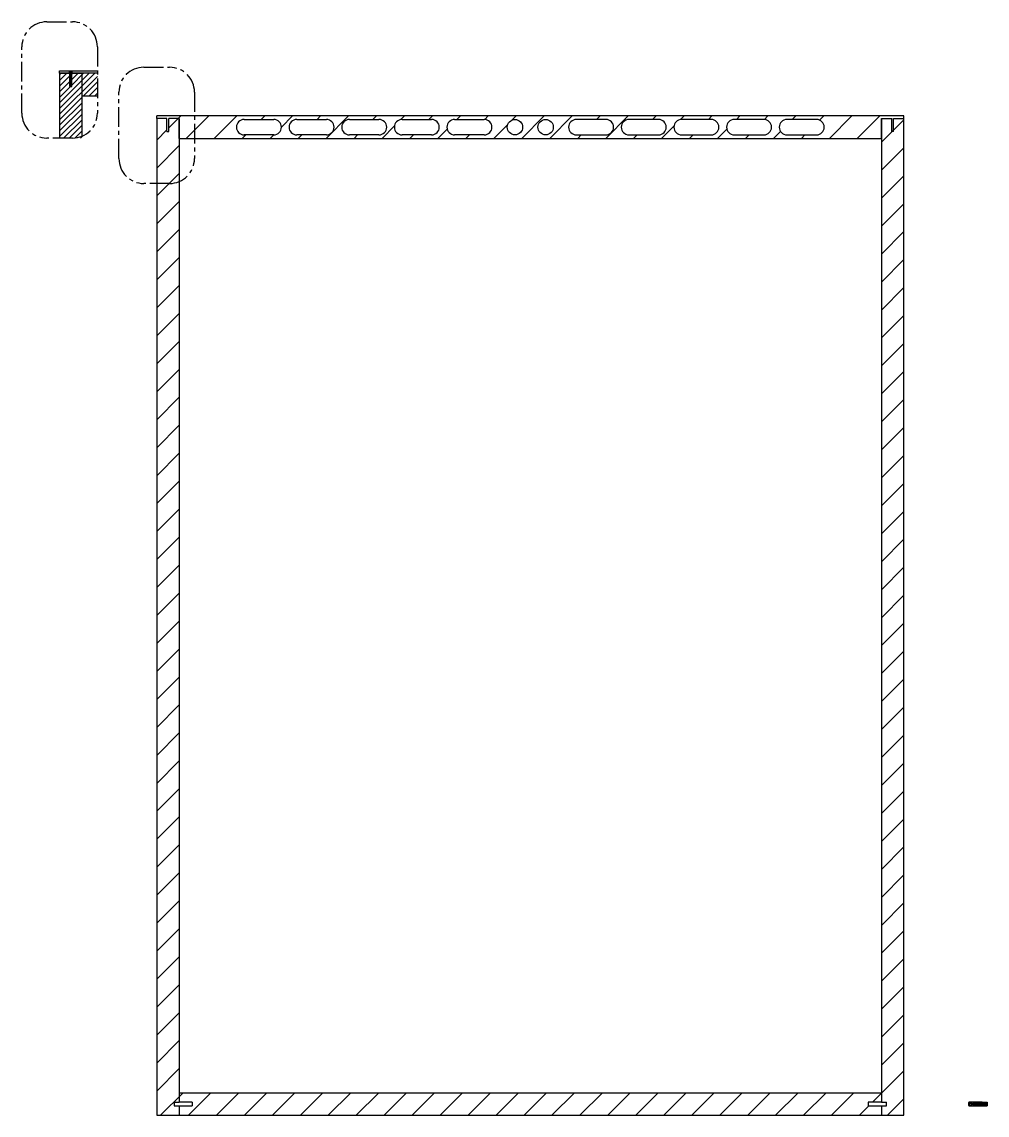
# Model space of a CAD drawing. Header units: millimetres. Extents: x -129 to 1482, y -328 to 477.
# Drawn here: x 738.9 to 816.5, y -327.6 to -239.8 of the extents above; entities that cross this region are included whole.
import ezdxf

# ---------------------------------------------------------------- set-up
doc = ezdxf.new("R2010")
doc.units = ezdxf.units.MM
doc.header["$LTSCALE"] = 0.05
doc.linetypes.add('CENTRO', pattern=[50.800000000000004, 31.75, -6.35, 6.35, -6.35])
doc.layers.add('costr', color=4, linetype='Continuous')
doc.layers.add('viti', color=1, linetype='Continuous')

msp = doc.modelspace()

# ---------------------------------------------------------------- hatches: boundary and pattern name
at = {"layer": 'costr'}
h = msp.add_hatch(dxfattribs=at)
h.set_pattern_fill('ANSI31', color=256, scale=0.1)
h.set_pattern_definition([(45, (0, 0), (-0.2245064030267289, 0.2245064030267289), [])])
h.paths.add_polyline_path([(743.7680596573052, -243.9287351202195), (742.9439034796186, -243.9287351202195), (742.943903479619, -244.9800750074791), (742.7922158349927, -244.9800750074791), (742.7922158349937, -243.9287351202195), (741.9680596573053, -243.9287351202195), (741.9680596573054, -249.1287351202195), (743.7680596573053, -249.1287351202195)])
h.paths.add_polyline_path([(744.9997831932654, -243.9287351202194), (743.7680596573052, -243.9287351202195), (743.7680596573052, -245.7287351202195), (744.9997831932654, -245.7287351202194)])
h = msp.add_hatch(dxfattribs=at)
h.set_pattern_fill('ANSI31', color=256, scale=0.5)
h.set_pattern_definition([(45, (0, 0.005577609562351427), (-1.122532015133644, 1.122532015133644), [])])
h.paths.add_polyline_path([(752.7984315205817, -247.3477607559269), (749.7667079846215, -247.3477607559269), (749.7667079846215, -247.5477607559269), (750.5908641623087, -247.5477607559269), (750.5908641623087, -247.9838549165484), (750.7425518069351, -247.9838549165484), (750.7425518069344, -247.5477607559269), (751.5667079846214, -247.5477607559269), (751.5667079846214, -249.1477607559269), (752.7984315205817, -249.1477607559269)])
h = msp.add_hatch(dxfattribs=at)
h.set_pattern_fill('ANSI31', color=256, scale=0.5)
h.set_pattern_definition([(45, (0, 0), (-1.122532015133644, 1.122532015133644), [])])
h.paths.add_polyline_path([(751.5667079846214, -252.6196035945657, -0.09888903340683307), (750.7984315205817, -252.7730524106548), (749.7667079846215, -252.7730524106548), (749.7667079846215, -327.5533383654893), (751.5667079846214, -327.5533383654893), (751.5667079846215, -326.8084340542691), (751.1557110027372, -326.8084340542691), (751.155711002737, -326.5094133654892), (751.5667079846215, -326.5094133654892)])
h.paths.add_polyline_path([(751.5667079846214, -247.5533383654893), (750.7425518069344, -247.5533383654893), (750.7425518069351, -248.604678252749), (750.5908641623087, -248.604678252749), (750.5908641623087, -247.5533383654893), (749.7667079846215, -247.5533383654893), (749.7667079846215, -252.7730524106548), (750.7984315205817, -252.7730524106548, 0.09888903340683275), (751.5667079846214, -252.6196035945657)])
h.paths.add_polyline_path([(809.7667079846215, -247.5533383654893), (808.9425518069343, -247.5533383654893), (808.9425518069343, -248.604678252749), (808.7908641623078, -248.604678252749), (808.7908641623085, -247.5533383654893), (807.9667079846216, -247.5533383654893), (807.9667079846216, -249.1533383654893), (807.9667079846215, -326.5084340542692), (808.3777049665059, -326.5084340542692), (808.3777049665058, -326.8084340542692), (807.9667079846215, -326.8084340542692), (807.9667079846215, -327.5533383654893), (809.7667079846215, -327.5533383654893)])
h.paths.add_polyline_path([(807.9667079846215, -325.7533383654892), (751.5667079846215, -325.7533383654892), (751.5667079846215, -326.5084340542689), (752.624230541089, -326.5084340542689), (752.6242305410891, -326.8084340542691), (751.5667079846215, -326.8084340542691), (751.5667079846214, -327.5533383654893), (807.9667079846215, -327.5533383654893), (807.9667079846215, -326.8084340542692), (806.9091854281539, -326.8084340542693), (806.9091854281538, -326.5084340542692), (807.9667079846215, -326.5084340542692)])
h.paths.add_polyline_path([(807.9667079846216, -247.5533383654893), (808.7908641623085, -247.5533383654893), (808.7908641623078, -248.604678252749), (808.9425518069343, -248.604678252749), (808.9425518069343, -247.5533383654893), (809.7667079846215, -247.5533383654893), (809.7667079846215, -247.3533383654893), (752.7984315205817, -247.3533383654893), (752.7984315205817, -249.1533383654893), (807.9667079846216, -249.1533383654893)])
h.paths.add_polyline_path([(771.8438271014238, -248.8692620176459), (769.464259087636, -248.8692620176459, -1), (769.464259087636, -247.6374147133326), (771.8438271014238, -247.6374147133326, -1)], flags=16)
h.paths.add_polyline_path([(773.6915980578938, -247.6374147133326), (776.0711660716815, -247.6374147133326, -1), (776.0711660716815, -248.8692620176459), (773.6915980578938, -248.8692620176459, -1)], flags=16)
h.paths.add_polyline_path([(767.6164881311661, -248.8692620176459), (765.2369201173783, -248.8692620176459, -1), (765.2369201173783, -247.6374147133326), (767.6164881311661, -247.6374147133326, -1)], flags=16)
h.paths.add_polyline_path([(779.1507843324648, -248.2533383654893, -1), (777.9189370281515, -248.2533383654893, -1)], flags=16)
h.paths.add_polyline_path([(781.6144789410914, -248.2533383654893, -1), (780.3826316367781, -248.2533383654893, -1)], flags=16)
h.paths.add_polyline_path([(763.3891491609083, -248.8692620176459), (761.0095811471206, -248.8692620176459, -1), (761.0095811471206, -247.6374147133326), (763.3891491609083, -247.6374147133326, -1)], flags=16)
h.paths.add_polyline_path([(783.4622498975614, -247.6374147133326), (785.8418179113492, -247.6374147133326, -1), (785.8418179113492, -248.8692620176459), (783.4622498975614, -248.8692620176459, -1)], flags=16)
h.paths.add_polyline_path([(759.1618101906506, -248.8692620176459), (756.7822421768628, -248.8692620176459, -1), (756.7822421768628, -247.6374147133326), (759.1618101906506, -247.6374147133326, -1)], flags=16)
h.paths.add_polyline_path([(787.6895888678191, -247.6374147133326), (790.0691568816069, -247.6374147133326, -1), (790.0691568816069, -248.8692620176459), (787.6895888678191, -248.8692620176459, -1)], flags=16)
h.paths.add_polyline_path([(791.9169278380768, -247.6374147133326), (794.2964958518646, -247.6374147133326, -1), (794.2964958518646, -248.8692620176459), (791.9169278380768, -248.8692620176459, -1)], flags=16)
h.paths.add_polyline_path([(796.1442668083346, -247.6374147133326), (798.5238348221224, -247.6374147133326, -1), (798.5238348221224, -248.8692620176459), (796.1442668083346, -248.8692620176459, -1)], flags=16)
h.paths.add_polyline_path([(800.3716057785923, -247.6374147133326), (802.7511737923801, -247.6374147133326, -1), (802.7511737923801, -248.8692620176459), (800.3716057785923, -248.8692620176459, -1)], flags=16)

# ---------------------------------------------------------------- linework, layer by layer
for p, q in [((741.9680596573053, -243.9287351202195), (741.9680596573053, -243.7287351202195)), ((741.9680596573053, -243.7287351202195), (744.9997831932656, -243.7287351202195)), ((741.9680596573053, -243.9287351202195), (743.7680596573052, -243.9287351202195)), ((741.9680596573053, -243.9287351202195), (741.9680596573053, -249.1287351202195)), ((743.7680596573052, -243.9287351202195), (741.9680596573053, -243.9287351202195)), ((743.7680596573052, -248.9752863041304), (743.7680596573052, -243.9287351202195)), ((744.9997831932656, -243.9287351202195), (743.7680596573052, -243.9287351202195)), ((743.7680596573052, -245.7287351202195), (744.9997831932656, -245.7287351202195)), ((809.7667079846215, -247.3533383654893), (749.7667079846215, -247.3533383654893)), ((749.7667079846215, -247.5533383654893), (749.7667079846215, -247.3533383654893)), ((809.7667079846215, -247.5533383654893), (809.7667079846215, -247.3533383654893)), ((749.7667079846215, -247.5533383654893), (749.7667079846215, -327.5533383654893)), ((750.5908641623087, -247.5533383654893), (749.7667079846215, -247.5533383654893)), ((751.5667079846214, -247.5533383654893), (750.7425518069344, -247.5533383654893)), ((751.5667079846214, -247.5533383654893), (751.5667079846215, -326.5094133654892)), ((751.5667079846214, -249.1533383654893), (751.5667079846214, -247.5533383654893)), ((756.7822421768628, -247.6374147133326), (759.1618101906506, -247.6374147133326)), ((761.0095811471206, -247.6374147133326), (763.3891491609083, -247.6374147133326)), ((765.2369201173783, -247.6374147133326), (767.6164881311661, -247.6374147133326)), ((769.464259087636, -247.6374147133326), (771.8438271014238, -247.6374147133326)), ((773.6915980578938, -247.6374147133326), (776.0711660716815, -247.6374147133326)), ((785.8418179113492, -247.6374147133326), (783.4622498975614, -247.6374147133326)), ((790.0691568816069, -247.6374147133326), (787.6895888678191, -247.6374147133326)), ((794.2964958518646, -247.6374147133326), (791.9169278380768, -247.6374147133326)), ((798.5238348221224, -247.6374147133326), (796.1442668083346, -247.6374147133326)), ((802.7511737923801, -247.6374147133326), (800.3716057785923, -247.6374147133326)), ((807.9667079846215, -247.5533383654893), (807.9667079846215, -326.5084340542692)), ((807.9667079846216, -249.1533383654893), (807.9667079846216, -247.5533383654893)), ((807.9667079846216, -247.5533383654893), (808.7908641623085, -247.5533383654893)), ((808.9425518069341, -247.5533383654893), (809.7667079846215, -247.5533383654893)), ((809.7667079846215, -327.5533383654893), (809.7667079846215, -247.5533383654893)), ((751.5667079846214, -249.1533383654893), (807.9667079846216, -249.1533383654893)), ((759.1618101906506, -248.8692620176459), (756.7822421768628, -248.8692620176459)), ((763.3891491609083, -248.8692620176459), (761.0095811471206, -248.8692620176459)), ((767.6164881311661, -248.8692620176459), (765.2369201173783, -248.8692620176459)), ((771.8438271014238, -248.8692620176459), (769.464259087636, -248.8692620176459)), ((776.0711660716815, -248.8692620176459), (773.6915980578938, -248.8692620176459)), ((783.4622498975614, -248.8692620176459), (785.8418179113492, -248.8692620176459)), ((787.6895888678191, -248.8692620176459), (790.0691568816069, -248.8692620176459)), ((791.9169278380768, -248.8692620176459), (794.2964958518646, -248.8692620176459)), ((796.1442668083346, -248.8692620176459), (798.5238348221224, -248.8692620176459)), ((800.3716057785923, -248.8692620176459), (802.7511737923801, -248.8692620176459)), ((751.5667079846214, -325.7533383654892), (807.9667079846215, -325.7533383654892)), ((751.5667079846215, -326.8084340542691), (751.5667079846214, -327.5533383654893)), ((807.9667079846215, -326.8084340542692), (807.9667079846215, -327.5533383654893)), ((749.7667079846215, -327.5533383654893), (809.7667079846215, -327.5533383654893))]:
    msp.add_line(p, q)
for centre in [(778.5348606803082, -248.2533383654893), (780.9985552889348, -248.2533383654893)]:
    msp.add_circle(centre, 0.6159236521566385)
for centre, start, end in [((756.7822421768628, -248.2533383654893), 90, 270), ((759.1618101906506, -248.2533383654893), 270, 90), ((761.0095811471206, -248.2533383654893), 90, 270), ((763.3891491609083, -248.2533383654893), 270, 90), ((765.2369201173783, -248.2533383654893), 90, 270), ((767.6164881311661, -248.2533383654893), 270, 90), ((769.464259087636, -248.2533383654893), 90, 270), ((771.8438271014238, -248.2533383654893), 270, 90), ((773.6915980578938, -248.2533383654893), 90, 270), ((776.0711660716815, -248.2533383654893), 270, 90), ((783.4622498975614, -248.2533383654893), 90, 270), ((785.8418179113492, -248.2533383654893), 270, 90), ((787.6895888678191, -248.2533383654893), 90, 270), ((790.0691568816069, -248.2533383654893), 270, 90), ((791.9169278380768, -248.2533383654893), 90, 270), ((794.2964958518646, -248.2533383654893), 270, 90), ((796.1442668083346, -248.2533383654893), 90, 270), ((798.5238348221224, -248.2533383654893), 270, 90), ((800.3716057785923, -248.2533383654893), 90, 270), ((802.7511737923801, -248.2533383654893), 270, 90)]:
    msp.add_arc(centre, 0.6159236521566385, start, end)
at = {"layer": 'costr', "linetype": 'CENTRO'}
for points in [[(740.936336121345, -239.8010774345648), (742.9997831932656, -239.8010774345648, -0.414213562373095), (744.9997831932656, -241.8010774345648), (744.9997831932656, -247.1287351202195, -0.414213562373095), (742.9997831932656, -249.1287351202195), (740.936336121345, -249.1287351202195, -0.414213562373095), (738.936336121345, -247.1287351202195), (738.936336121345, -241.8010774345648, -0.414213562373095)], [(748.7349844486612, -243.4453947250001), (750.7984315205817, -243.4453947250001, -0.414213562373095), (752.7984315205817, -245.4453947250001), (752.7984315205817, -250.7730524106548, -0.414213562373095), (750.7984315205817, -252.7730524106548), (748.7349844486612, -252.7730524106548, -0.414213562373095), (746.7349844486612, -250.7730524106548), (746.7349844486612, -245.4453947250001, -0.414213562373095)]]:
    msp.add_lwpolyline(points, format="xyb", close=True, dxfattribs=at)
at = {"layer": 'viti'}
for p, q in [((742.8680596573051, -243.8446735223105), (742.721061048971, -243.8446735223105)), ((742.7210610489711, -243.8446735223093), (742.8279246510002, -243.9287351202194)), ((742.8680596573053, -243.9287351202195), (742.7210610489711, -243.9287351202195)), ((742.7922158349929, -244.9800750074791), (742.7922158349929, -243.9287351202195)), ((742.930453612581, -243.9298284983125), (742.8056657020293, -243.9587075469559)), ((742.9126603534103, -243.9298284983125), (742.8130033826232, -243.9528916179232)), ((742.9144693925921, -243.9376454531713), (742.8148124218048, -243.960708572782)), ((742.8279246510008, -244.904091110955), (742.8279246510002, -243.9287351202194)), ((743.0150582656393, -243.8446735223105), (742.8680596573051, -243.8446735223105)), ((743.0150582656394, -243.9287351202195), (742.8680596573053, -243.9287351202195)), ((743.0150582656393, -243.8446735223105), (742.9081946636095, -243.9287351202198)), ((742.9081946636095, -243.9287351202198), (742.9081946636095, -244.904091110955)), ((742.930453612581, -243.9298284983125), (742.9126603534103, -243.9298284983125)), ((742.930453612581, -243.9298284983125), (742.9144693925921, -243.9376454531713)), ((742.9439034796187, -244.9800750074791), (742.9439034796187, -243.9287351202195)), ((742.8130033826232, -243.9528916179232), (742.8056657020293, -243.9587075469559)), ((742.8148124218048, -243.960708572782), (742.8056657020293, -243.9587075469559)), ((742.930453612581, -243.9798926682989), (742.8056657020293, -244.0087717169423)), ((742.8130033826232, -244.0029557879096), (742.8056657020293, -244.0087717169423)), ((742.8148124218048, -244.0107727427684), (742.8056657020293, -244.0087717169423)), ((742.930453612581, -244.0299568382853), (742.8056657020293, -244.0588358869287)), ((742.8130033826232, -244.053019957896), (742.8056657020293, -244.0588358869287)), ((742.8148124218048, -244.0608369127548), (742.8056657020293, -244.0588358869287)), ((742.930453612581, -244.0800210082717), (742.8056657020293, -244.1089000569151)), ((742.8130033826232, -244.1030841278824), (742.8056657020293, -244.1089000569151)), ((742.8148124218048, -244.1109010827412), (742.8056657020293, -244.1089000569151)), ((742.930453612581, -244.1300851782581), (742.8056657020293, -244.1589642269015)), ((742.8130033826232, -244.1531482978688), (742.8056657020293, -244.1589642269015)), ((742.8148124218048, -244.1609652527276), (742.8056657020293, -244.1589642269015)), ((742.930453612581, -244.1801493482445), (742.8056657020293, -244.2090283968879)), ((742.8130033826232, -244.2032124678552), (742.8056657020293, -244.2090283968879)), ((742.8148124218048, -244.211029422714), (742.8056657020293, -244.2090283968879)), ((742.930453612581, -244.2302135182309), (742.8056657020293, -244.2590925668743)), ((742.8130033826232, -244.2532766378416), (742.8056657020293, -244.2590925668743)), ((742.8148124218048, -244.2610935927004), (742.8056657020293, -244.2590925668743)), ((742.930453612581, -244.2802776882173), (742.8056657020293, -244.3091567368607)), ((742.8130033826232, -244.303340807828), (742.8056657020293, -244.3091567368607)), ((742.8148124218048, -244.3111577626868), (742.8056657020293, -244.3091567368607)), ((742.930453612581, -244.3303418582037), (742.8056657020293, -244.3592209068471)), ((742.8130033826232, -244.3534049778144), (742.8056657020293, -244.3592209068471)), ((742.8148124218048, -244.3612219326732), (742.8056657020293, -244.3592209068471)), ((742.930453612581, -244.3804060281901), (742.8056657020293, -244.4092850768335)), ((742.8130033826232, -244.4034691478008), (742.8056657020293, -244.4092850768335)), ((742.8148124218048, -244.4112861026596), (742.8056657020293, -244.4092850768335)), ((742.930453612581, -244.4304701981765), (742.8056657020293, -244.4593492468199)), ((742.8130033826232, -244.4535333177872), (742.8056657020293, -244.4593492468199)), ((742.8148124218048, -244.461350272646), (742.8056657020293, -244.4593492468199)), ((742.930453612581, -244.4805343681629), (742.8056657020293, -244.5094134168063)), ((742.8130033826232, -244.5035974877736), (742.8056657020293, -244.5094134168063)), ((742.8148124218048, -244.5114144426324), (742.8056657020293, -244.5094134168063)), ((742.930453612581, -244.5305985381493), (742.8056657020293, -244.5594775867927)), ((742.8130033826232, -244.55366165776), (742.8056657020293, -244.5594775867927)), ((742.8148124218048, -244.5614786126188), (742.8056657020293, -244.5594775867927)), ((742.930453612581, -244.5806627081357), (742.8056657020293, -244.6095417567791)), ((742.8130033826232, -244.6037258277464), (742.8056657020293, -244.6095417567791)), ((742.8148124218048, -244.6115427826052), (742.8056657020293, -244.6095417567791)), ((742.930453612581, -244.6307268781221), (742.8056657020293, -244.6596059267655)), ((742.8130033826232, -244.6537899977328), (742.8056657020293, -244.6596059267655)), ((742.8148124218048, -244.6616069525916), (742.8056657020293, -244.6596059267655)), ((742.930453612581, -244.6807910481085), (742.8056657020293, -244.7096700967519)), ((742.8130033826232, -244.7038541677192), (742.8056657020293, -244.7096700967519)), ((742.8148124218048, -244.711671122578), (742.8056657020293, -244.7096700967519)), ((742.930453612581, -244.7308552180949), (742.8056657020293, -244.7597342667383)), ((742.8130033826232, -244.7539183377056), (742.8056657020293, -244.7597342667383)), ((742.8148124218048, -244.7617352925644), (742.8056657020293, -244.7597342667383)), ((742.930453612581, -244.7809193880813), (742.8056657020293, -244.8097984367247)), ((742.8130033826232, -244.803982507692), (742.8056657020293, -244.8097984367247)), ((742.8148124218048, -244.8117994625508), (742.8056657020293, -244.8097984367247)), ((742.9126603534103, -243.9798926682989), (742.8130033826232, -244.0029557879096)), ((742.9126603534103, -244.0299568382853), (742.8130033826232, -244.053019957896)), ((742.9126603534103, -244.0800210082717), (742.8130033826232, -244.1030841278824)), ((742.9126603534103, -244.1300851782581), (742.8130033826232, -244.1531482978688)), ((742.9126603534103, -244.1801493482445), (742.8130033826232, -244.2032124678552)), ((742.9126603534103, -244.2302135182309), (742.8130033826232, -244.2532766378416)), ((742.9126603534103, -244.2802776882173), (742.8130033826232, -244.303340807828)), ((742.9126603534103, -244.3303418582037), (742.8130033826232, -244.3534049778144)), ((742.9126603534103, -244.3804060281901), (742.8130033826232, -244.4034691478008)), ((742.9126603534103, -244.4304701981765), (742.8130033826232, -244.4535333177872)), ((742.9126603534103, -244.4805343681629), (742.8130033826232, -244.5035974877736)), ((742.9126603534103, -244.5305985381493), (742.8130033826232, -244.55366165776)), ((742.9126603534103, -244.5806627081357), (742.8130033826232, -244.6037258277464)), ((742.9126603534103, -244.6307268781221), (742.8130033826232, -244.6537899977328)), ((742.9126603534103, -244.6807910481085), (742.8130033826232, -244.7038541677192)), ((742.9126603534103, -244.7308552180949), (742.8130033826232, -244.7539183377056)), ((742.9126603534103, -244.7809193880813), (742.8130033826232, -244.803982507692)), ((742.9144693925921, -243.9877096231577), (742.8148124218048, -244.0107727427684)), ((742.9144693925921, -244.0377737931441), (742.8148124218048, -244.0608369127548)), ((742.9144693925921, -244.0878379631305), (742.8148124218048, -244.1109010827412)), ((742.9144693925921, -244.1379021331169), (742.8148124218048, -244.1609652527276)), ((742.9144693925921, -244.1879663031033), (742.8148124218048, -244.211029422714)), ((742.9144693925921, -244.2380304730897), (742.8148124218048, -244.2610935927004)), ((742.9144693925921, -244.2880946430761), (742.8148124218048, -244.3111577626868)), ((742.9144693925921, -244.3381588130625), (742.8148124218048, -244.3612219326732)), ((742.9144693925921, -244.3882229830489), (742.8148124218048, -244.4112861026596)), ((742.9144693925921, -244.4382871530353), (742.8148124218048, -244.461350272646)), ((742.9144693925921, -244.4883513230217), (742.8148124218048, -244.5114144426324)), ((742.9144693925921, -244.5384154930081), (742.8148124218048, -244.5614786126188)), ((742.9144693925921, -244.5884796629945), (742.8148124218048, -244.6115427826052)), ((742.9144693925921, -244.6385438329809), (742.8148124218048, -244.6616069525916)), ((742.9144693925921, -244.6886080029673), (742.8148124218048, -244.711671122578)), ((742.9144693925921, -244.7386721729537), (742.8148124218048, -244.7617352925644)), ((742.9144693925921, -244.7887363429401), (742.8148124218048, -244.8117994625508)), ((742.930453612581, -243.9798926682989), (742.9126603534103, -243.9798926682989)), ((742.930453612581, -244.0299568382853), (742.9126603534103, -244.0299568382853)), ((742.930453612581, -244.0800210082717), (742.9126603534103, -244.0800210082717)), ((742.930453612581, -244.1300851782581), (742.9126603534103, -244.1300851782581)), ((742.930453612581, -244.1801493482445), (742.9126603534103, -244.1801493482445)), ((742.930453612581, -244.2302135182309), (742.9126603534103, -244.2302135182309)), ((742.930453612581, -244.2802776882173), (742.9126603534103, -244.2802776882173)), ((742.930453612581, -244.3303418582037), (742.9126603534103, -244.3303418582037)), ((742.930453612581, -244.3804060281901), (742.9126603534103, -244.3804060281901)), ((742.930453612581, -244.4304701981765), (742.9126603534103, -244.4304701981765)), ((742.930453612581, -244.4805343681629), (742.9126603534103, -244.4805343681629)), ((742.930453612581, -244.5305985381493), (742.9126603534103, -244.5305985381493)), ((742.930453612581, -244.5806627081357), (742.9126603534103, -244.5806627081357)), ((742.930453612581, -244.6307268781221), (742.9126603534103, -244.6307268781221)), ((742.930453612581, -244.6807910481085), (742.9126603534103, -244.6807910481085)), ((742.930453612581, -244.7308552180949), (742.9126603534103, -244.7308552180949)), ((742.930453612581, -244.7809193880813), (742.9126603534103, -244.7809193880813)), ((742.930453612581, -243.9798926682989), (742.9144693925921, -243.9877096231577)), ((742.930453612581, -244.0299568382853), (742.9144693925921, -244.0377737931441)), ((742.930453612581, -244.0800210082717), (742.9144693925921, -244.0878379631305)), ((742.930453612581, -244.1300851782581), (742.9144693925921, -244.1379021331169)), ((742.930453612581, -244.1801493482445), (742.9144693925921, -244.1879663031033)), ((742.930453612581, -244.2302135182309), (742.9144693925921, -244.2380304730897)), ((742.930453612581, -244.2802776882173), (742.9144693925921, -244.2880946430761)), ((742.930453612581, -244.3303418582037), (742.9144693925921, -244.3381588130625)), ((742.930453612581, -244.3804060281901), (742.9144693925921, -244.3882229830489)), ((742.930453612581, -244.4304701981765), (742.9144693925921, -244.4382871530353)), ((742.930453612581, -244.4805343681629), (742.9144693925921, -244.4883513230217)), ((742.930453612581, -244.5305985381493), (742.9144693925921, -244.5384154930081)), ((742.930453612581, -244.5806627081357), (742.9144693925921, -244.5884796629945)), ((742.930453612581, -244.6307268781221), (742.9144693925921, -244.6385438329809)), ((742.930453612581, -244.6807910481085), (742.9144693925921, -244.6886080029673)), ((742.930453612581, -244.7308552180949), (742.9144693925921, -244.7386721729537)), ((742.930453612581, -244.7809193880813), (742.9144693925921, -244.7887363429401)), ((742.7922158349929, -244.9800750074791), (742.9439034796187, -244.9800750074791)), ((742.930453612581, -244.8309835580677), (742.8056657020293, -244.8598626067111)), ((742.8130033826232, -244.8540466776784), (742.8056657020293, -244.8598626067111)), ((742.8148124218048, -244.8618636325372), (742.8056657020293, -244.8598626067111)), ((742.930453612581, -244.8810477280541), (742.8056657020293, -244.9099267766975)), ((742.8130033826232, -244.9041108476648), (742.8056657020293, -244.9099267766975)), ((742.8148124218048, -244.9119278025236), (742.8056657020293, -244.9099267766975)), ((742.9126603534103, -244.8309835580677), (742.8130033826232, -244.8540466776784)), ((742.9126603534103, -244.8810477280541), (742.8130033826232, -244.9041108476648)), ((742.9144693925921, -244.8388005129265), (742.8148124218048, -244.8618636325372)), ((742.9144693925921, -244.8888646829129), (742.8148124218048, -244.9119278025236)), ((742.8279246510008, -244.904091110955), (742.9081946636095, -244.904091110955)), ((742.8680596573051, -244.9710041581981), (742.8279246510008, -244.904091110955)), ((742.9081946636095, -244.904091110955), (742.8680596573051, -244.9710041581981)), ((742.930453612581, -244.8309835580677), (742.9126603534103, -244.8309835580677)), ((742.930453612581, -244.8810477280541), (742.9126603534103, -244.8810477280541)), ((742.930453612581, -244.8309835580677), (742.9144693925921, -244.8388005129265)), ((742.930453612581, -244.8810477280541), (742.9144693925921, -244.8888646829129)), ((750.5908641623087, -248.604678252749), (750.5908641623087, -247.5533383654893)), ((750.7425518069351, -248.604678252749), (750.7425518069344, -247.5533383654893)), ((808.7908641623078, -248.604678252749), (808.7908641623085, -247.5533383654893)), ((808.9425518069343, -248.604678252749), (808.9425518069343, -247.5533383654893)), ((750.5908641623087, -248.604678252749), (750.7425518069351, -248.604678252749)), ((808.9425518069336, -248.604678252749), (808.7908641623078, -248.604678252749)), ((751.155711002737, -326.5094133654892), (751.1557110027372, -326.8084340542691)), ((751.155711002737, -326.5094133654892), (751.5667079846214, -326.5094133654892)), ((751.1557110027372, -326.8084340542691), (751.5667079846215, -326.8084340542691)), ((752.624230541089, -326.5084340542689), (751.5667079846213, -326.5084340542689)), ((752.3783345108396, -326.5094133654892), (751.5667079846214, -326.5094133654892)), ((751.5667079846215, -326.8084340542691), (752.6242305410891, -326.8084340542691)), ((752.624230541089, -326.5084340542689), (752.6242305410891, -326.8084340542691)), ((752.624230541089, -326.525683365489), (752.624230541089, -326.7781733654891)), ((807.9667079846215, -326.5084340542692), (806.9091854281538, -326.5084340542692)), ((806.9091854281538, -326.5084340542692), (806.9091854281539, -326.8084340542693)), ((806.9091854281539, -326.8084340542693), (807.9667079846215, -326.8084340542692)), ((807.9667079846215, -326.5084340542692), (808.3777049665059, -326.5084340542692)), ((807.9667079846215, -326.8084340542692), (808.3777049665058, -326.8084340542692)), ((808.3777049665058, -326.8084340542692), (808.3777049665059, -326.5084340542692)), ((816.0422888196256, -326.5084340542692), (814.9847662631579, -326.5084340542692)), ((814.9847662631579, -326.5084340542692), (814.984766263158, -326.8084340542693)), ((814.984766263158, -326.7860890542695), (814.984766263158, -326.5335990542694)), ((814.984766263158, -326.5335990542694), (815.0450672934073, -326.5335990542694)), ((815.0450672934073, -326.7860890542695), (814.984766263158, -326.7860890542695)), ((814.984766263158, -326.8084340542693), (816.0422888196256, -326.8084340542692)), ((815.0441936058829, -326.6022056756058), (815.230222235436, -326.5993858375629)), ((815.0450672934073, -326.7860890542695), (815.0450672934073, -326.5335990542694)), ((815.0450672934073, -326.7174890542684), (815.2311172934074, -326.7174890542694)), ((815.2306622934074, -326.8023590542693), (815.2315722934073, -326.5145090542693)), ((815.2306622934074, -326.8023590542693), (816.0422888196256, -326.8023590542693)), ((816.0422888196256, -326.5145090542692), (815.2315722934073, -326.5145090542693)), ((815.3154618795496, -326.6953537354967), (815.9304418795496, -326.6953537354967)), ((815.9304418795496, -326.6177437354968), (815.3165818795495, -326.6177437354967)), ((815.3389918163424, -326.5880535634386), (815.9304713266964, -326.5875797296403)), ((815.3390703490082, -326.5880510084281), (815.9305667948126, -326.5882364756676)), ((815.3390703490082, -326.7288171001109), (815.9305500198653, -326.7286309551938)), ((816.0422888196256, -326.8084340542692), (816.0422888196256, -326.5084340542692)), ((816.0422888196256, -326.5084340542692), (816.45328580151, -326.5084340542692)), ((816.0422888196256, -326.8023590542693), (816.0422888196256, -326.5145090542692)), ((816.4365727608013, -326.5768267104115), (816.0422888196256, -326.5768267104113)), ((816.0422888196256, -326.7400413981288), (816.4365727608013, -326.740041398128)), ((816.0422888196256, -326.8084340542692), (816.4532858015099, -326.8084340542692)), ((816.0535559856784, -326.5331961849731), (816.1085111876929, -326.770660546005)), ((816.0535559856784, -326.5331961849731), (816.0535559856784, -326.5670557543896)), ((816.0535559856784, -326.5331961849731), (816.0684312102297, -326.5636132547795)), ((816.0535559856784, -326.5670557543895), (816.0974438025154, -326.7566973533693)), ((816.0684312102297, -326.5636132547795), (816.1123190270667, -326.7532548537594)), ((816.0974438025154, -326.7566973533693), (816.1085111876929, -326.770660546005)), ((816.1123190270667, -326.7532548537594), (816.1085111876929, -326.770660546005)), ((816.1185200276694, -326.5331961849731), (816.173475229684, -326.770660546005)), ((816.1185200276694, -326.5331961849731), (816.1185200276694, -326.5670557543896)), ((816.1185200276694, -326.5331961849731), (816.1333952522208, -326.5636132547795)), ((816.1185200276694, -326.5670557543895), (816.1624078445064, -326.7566973533693)), ((816.1333952522208, -326.5636132547795), (816.1772830690578, -326.7532548537594)), ((816.1624078445064, -326.7566973533693), (816.173475229684, -326.770660546005)), ((816.1772830690578, -326.7532548537594), (816.173475229684, -326.770660546005)), ((816.1834840696605, -326.5331961849731), (816.238439271675, -326.770660546005)), ((816.1834840696605, -326.5331961849731), (816.1834840696605, -326.5670557543896)), ((816.1834840696605, -326.5331961849731), (816.1983592942119, -326.5636132547795)), ((816.1834840696605, -326.5670557543895), (816.2273718864975, -326.7566973533693)), ((816.1983592942119, -326.5636132547795), (816.2422471110489, -326.7532548537594)), ((816.2273718864975, -326.7566973533693), (816.238439271675, -326.770660546005)), ((816.2422471110489, -326.7532548537594), (816.238439271675, -326.770660546005)), ((816.2484481116516, -326.5331961849731), (816.3034033136661, -326.770660546005)), ((816.2484481116516, -326.5331961849731), (816.2484481116516, -326.5670557543896)), ((816.2484481116516, -326.5331961849731), (816.2633233362029, -326.5636132547795)), ((816.2484481116516, -326.5670557543895), (816.2923359284886, -326.7566973533693)), ((816.2633233362029, -326.5636132547795), (816.3072111530399, -326.7532548537594)), ((816.2923359284886, -326.7566973533693), (816.3034033136661, -326.770660546005)), ((816.3072111530399, -326.7532548537594), (816.3034033136661, -326.770660546005)), ((816.3134121536426, -326.5331961849731), (816.3683673556571, -326.770660546005)), ((816.3134121536426, -326.5331961849731), (816.3134121536426, -326.5670557543896)), ((816.3134121536426, -326.5331961849731), (816.328287378194, -326.5636132547795)), ((816.3134121536426, -326.5670557543895), (816.3572999704796, -326.7566973533693)), ((816.328287378194, -326.5636132547795), (816.372175195031, -326.7532548537594)), ((816.3572999704796, -326.7566973533693), (816.3683673556571, -326.770660546005)), ((816.372175195031, -326.7532548537594), (816.3683673556571, -326.770660546005)), ((816.3783761956337, -326.5331961849731), (816.4333313976482, -326.770660546005)), ((816.3783761956337, -326.5331961849731), (816.3783761956337, -326.5670557543896)), ((816.3783761956337, -326.5331961849731), (816.393251420185, -326.5636132547795)), ((816.3783761956337, -326.5670557543895), (816.4222640124707, -326.7566973533693)), ((816.393251420185, -326.5636132547795), (816.437139237022, -326.7532548537594)), ((816.4222640124707, -326.7566973533693), (816.4333313976482, -326.770660546005)), ((816.437139237022, -326.7532548537594), (816.4333313976482, -326.770660546005)), ((816.4365727608013, -326.740041398128), (816.4365727608013, -326.576826710412)), ((816.45328580151, -326.5084340542692), (816.45328580151, -326.5145090542692)), ((816.45328580151, -326.5145090542692), (816.4532858015099, -326.8023590542693)), ((816.4532858015099, -326.8084340542692), (816.4532858015099, -326.8023590542693))]:
    msp.add_line(p, q, dxfattribs=at)
for centre, radius, start, end in [((815.3413209091989, -326.6584340542694), 0.07041901847557518, 91.83145923933165, 268.1685407606977), ((815.9358827560997, -326.6581023453058), 0.07072992922721001, 265.6760383666303, 98.89854205476352)]:
    msp.add_arc(centre, radius, start, end, dxfattribs=at)

doc.saveas('drawing.dxf')
